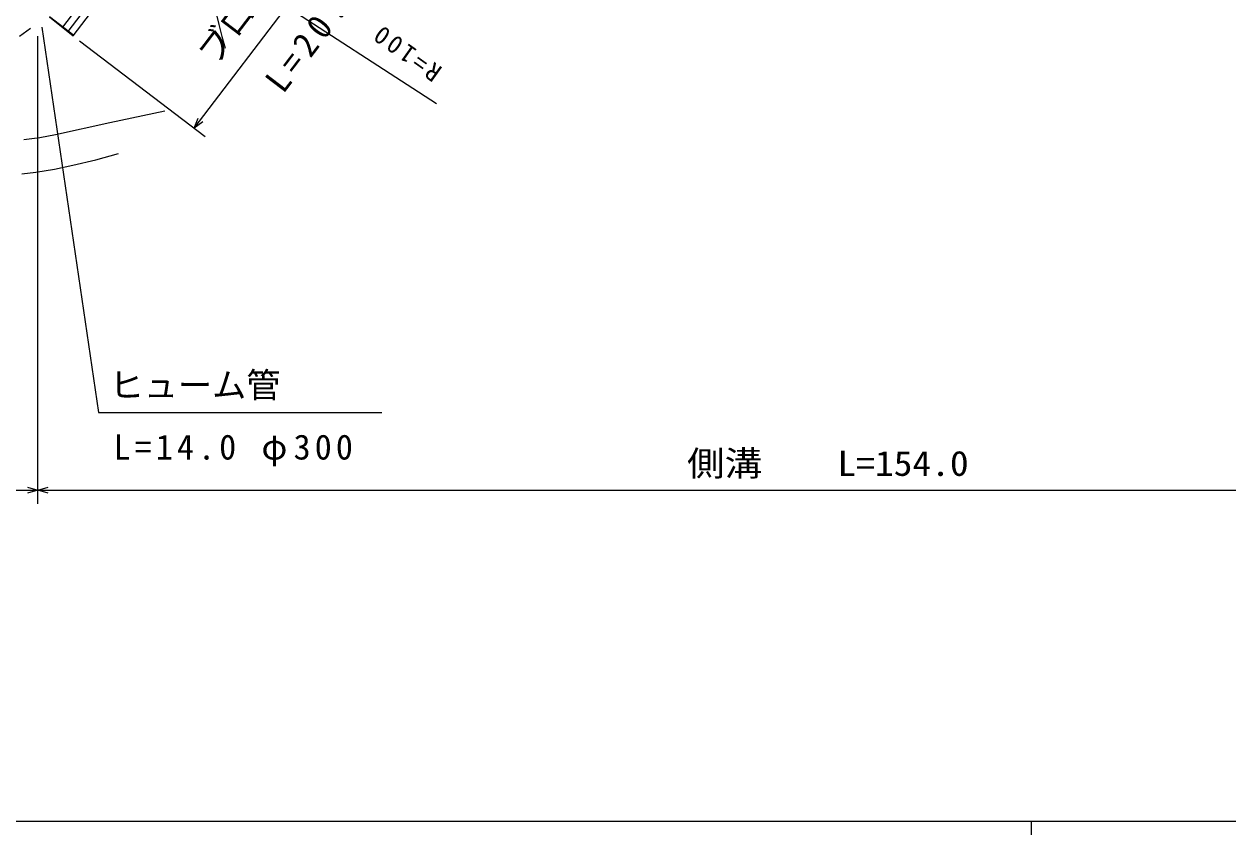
# Model space of a CAD drawing. Units: millimetres, scale not verified. Extents: x 40000 to 680000, y 20000 to 380000.
# Drawn here: x 294322 to 382384, y 204000 to 263308 of the extents above; entities that cross this region are included whole.
import ezdxf
from ezdxf.enums import TextEntityAlignment as Align

# ---------------------------------------------------------------- set-up
doc = ezdxf.new("R2010")
doc.units = ezdxf.units.MM
doc.header["$LTSCALE"] = 1000
for name, color, linetype, lineweight in [('M-BGD', 7, 'Continuous', 25), ('M-STR-HTXT', 7, 'Continuous', 13), ('M-TTL-BAND', 7, 'Continuous', 25)]:
    doc.layers.add(name, color=color, linetype=linetype, lineweight=lineweight)
doc.styles.add('ＭＳ ゴシック', font='')
doc.styles.get('ＭＳ ゴシック').set_extended_font_data('MS Gothic')

msp = doc.modelspace()

# ---------------------------------------------------------------- linework, layer by layer
at = {"layer": 'M-BGD'}
for p, q in [((308979, 278614), (297131, 263072)), ((309378, 278313), (297519, 262757)), ((297907, 262442), (309777, 278012)), ((308165, 264956), (308575, 263271)), ((296177, 263847), (297907, 262442)), ((296183, 263854), (297955, 262504)), ((293997, 262417), (294797, 263017)), ((308575, 263271), (308798, 262410)), ((308798, 262410), (309026, 261549)), ((300603, 256106), (304614, 256962)), ((296614, 255229), (300603, 256106)), ((294302, 254867), (295467, 255019)), ((295467, 255019), (296614, 255229)), ((299567, 253391), (301234, 253835)), ((296550, 252701), (297891, 252981)), ((297891, 252981), (299567, 253391)), ((294150, 252361), (295194, 252480)), ((295194, 252480), (296550, 252701))]:
    msp.add_line(p, q, dxfattribs=at)
at = {"layer": 'M-STR-HTXT'}
for p, q in [((299648, 273600), (324500, 257495)), ((306764, 255690), (318633, 271260)), ((295617, 263089), (299763, 234898)), ((295325, 228212), (295325, 262417)), ((298368, 262090), (307559, 255084)), ((306764, 255690), (307049, 256416)), ((307390, 256156), (306764, 255690)), ((299763, 234898), (320492, 234898)), ((72079, 229212), (295325, 229212)), ((294575, 229427), (295325, 229212)), ((295325, 229212), (294575, 228998)), ((295325, 229212), (296075, 229425)), ((296075, 228996), (295325, 229212)), ((295325, 229212), (411998, 229212))]:
    msp.add_line(p, q, dxfattribs=at)
at = {"layer": 'M-TTL-BAND'}
for p, q in [((40000, 205000), (579000, 205000)), ((368000, 205000), (368000, 204000))]:
    msp.add_line(p, q, dxfattribs=at)

# ---------------------------------------------------------------- texts
at = {"layer": 'M-STR-HTXT', "style": 'ＭＳ ゴシック'}
msp.add_text('ブロック積', height=1833, rotation=52.7, dxfattribs=at).set_placement((308769, 259856), align=Align.BOTTOM_LEFT)
msp.add_text('ヒューム管', height=1833, dxfattribs=at).set_placement((300576, 235444), align=Align.BOTTOM_LEFT)
at = {"layer": 'M-STR-HTXT', "style": 'ＭＳ ゴシック', "width": 1.1}
msp.add_text('側溝\u3000\u3000L=154.0', height=1833, dxfattribs=at).set_placement((342818, 229712), align=Align.BOTTOM_LEFT)
at = {"layer": 'M-STR-HTXT', "attachment_point": 7, "style": 'ＭＳ ゴシック'}
for s, insert, char_height, rotation in [('\\T1.32;L=20.0', (313292, 258121), 1833, 52.7), ('\\T1.28;R=100', (325012, 260092), 1320, 144.6)]:
    msp.add_mtext(s, dxfattribs=dict(at, insert=insert, char_height=char_height, rotation=rotation))
at = {"layer": 'M-STR-HTXT', "insert": (300863, 230957), "char_height": 1833, "attachment_point": 7, "style": 'ＭＳ ゴシック'}
msp.add_mtext('\\T1.24;L=14.0\\~φ300', dxfattribs=at)

doc.saveas('drawing.dxf')
